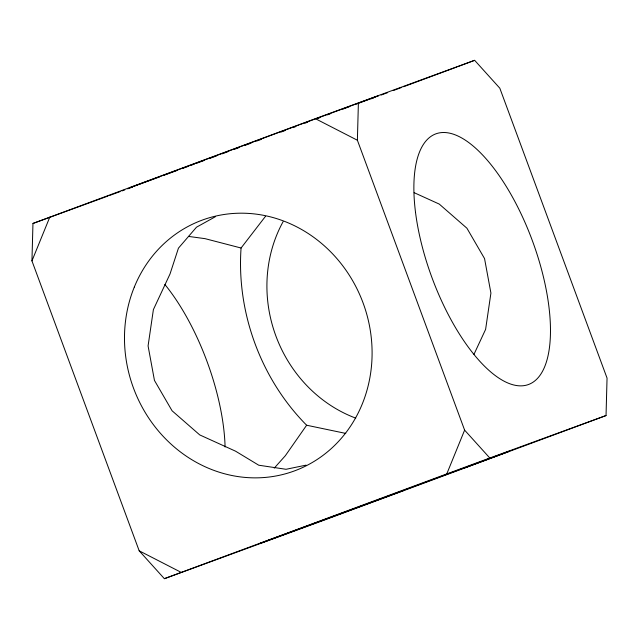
<?xml version="1.0" encoding="UTF-8"?>
<svg xmlns="http://www.w3.org/2000/svg" width="639" height="639" viewBox="0 0 639 639"><rect width="100%" height="100%" fill="white"/><g stroke="black" fill="none" stroke-linecap="round" stroke-linejoin="round"><path stroke-width="0.96" d="M265.465 216.357L241.071 248.012C236.462 312.639 260.992 379.207 306.632 425.231L345.755 433.41M31.95 260.904L32.964 223.45L315.37 118.67L474.633 60.314L499.818 88.198L607.05 378.096L606.036 415.55L323.63 520.33L164.367 578.686L139.182 550.802L31.95 260.904L49.794 217.132M606.036 415.55L489.801 458.019L464.617 430.135L357.385 140.237L358.399 102.783M164.367 578.686L446.773 473.906L464.617 430.135M473.97 354.341L485.608 329.397L490.92 293.085L484.546 258.579L466.925 228.219L439.257 204.081L414.176 192.69M306.632 425.231L285.345 455.711L274.235 468.131M215.231 216.805L196.485 227.204L178.441 248.156L170.022 273.971L153.392 309.603L148.08 345.915L154.454 380.421L172.075 410.781L199.743 434.919L235.575 451.19L258.731 465.208L286.032 469.29L306.073 465.144M370.5 98.805L378.336 95.842L377.689 96.018M457.796 66.624L474.633 60.314M342.919 109.085L349.269 106.721M356.57 104.005L369.574 99.149M463.443 468.371L509.746 451.078L260.664 543.158L404.024 490.401M280.936 132.081L285.553 130.372M292.95 127.632L295.721 126.602M304.971 123.175L307.774 122.137M317.104 118.678L319.907 117.632M327.376 114.868L330.171 113.822M370.836 98.869L373.639 97.831M381.116 95.059L387.665 92.631M393.273 90.554L401.691 87.431M403.56 86.736L456.861 66.975M298.509 125.108L129.254 187.922L129.909 187.746M299.443 124.765L376.778 96.345M210.015 158.312L216.557 155.892M222.156 153.823L228.698 151.403M234.305 149.334L238.978 147.609M244.577 145.54L251.119 143.12M256.726 141.043L261.399 139.318M182.275 168.544L188.745 166.156M191.516 165.134L194.288 164.111M196.133 163.432L204.448 160.365M446.773 473.906L489.801 458.019M156.819 177.914L159.542 176.907M164.079 175.238L176.779 170.565M138.998 184.447L155.916 178.241M32.964 223.45L107.951 196.045M109.828 195.366L120.14 191.596M122.009 190.909L124.821 189.887M127.632 188.856L132.321 187.147M130.811 187.419L138.088 184.775M188.513 236.406L205.055 238.659L241.071 248.012M315.37 118.67L357.385 140.237M139.182 550.802L181.204 572.376M355.763 418.138A133.615 122.44 69.9 0 1 283.093 221.685M164.862 284.467A133.615 53.492 69.7 0 1 225.088 446.996M134.334 287.007A133.615 122.44 69.9 0 0 263.348 477.581A133.615 122.44 69.9 0 0 347.177 271.974A133.615 122.44 69.9 0 0 134.334 287.007M415.526 212.412A133.615 53.492 69.7 0 0 528.573 384.478A133.615 53.492 69.7 0 0 502.55 180.613A133.615 53.492 69.7 0 0 415.526 212.412"/></g></svg>
